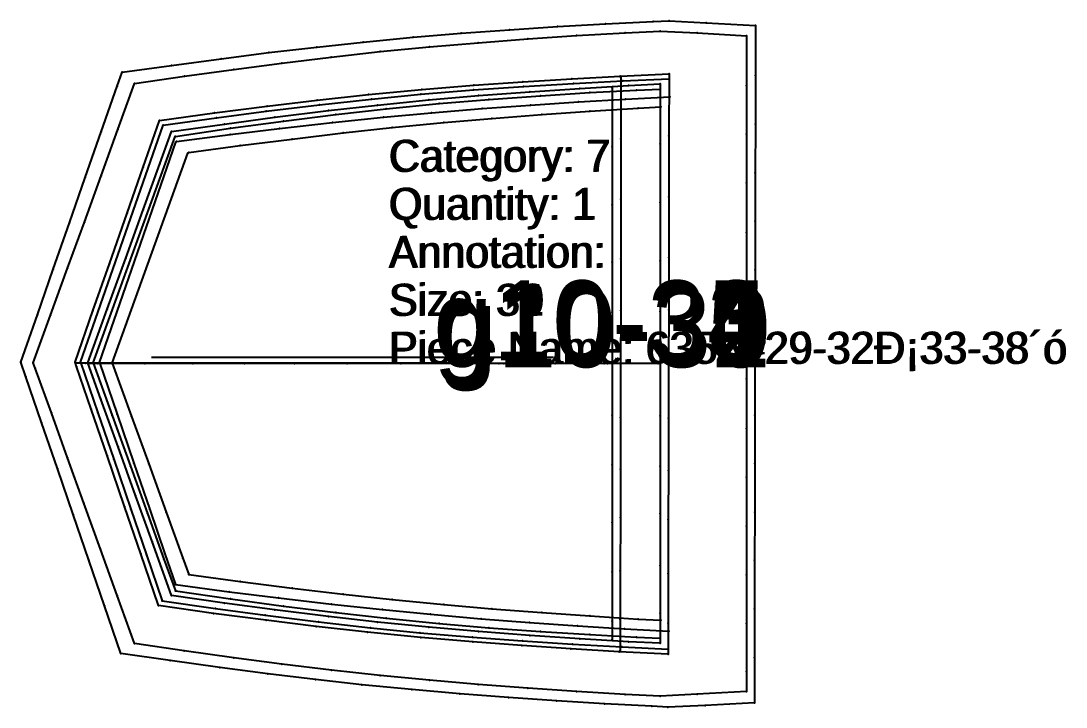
# Model space of a CAD drawing. Extents: x -2408 to 1029, y -526 to 2095.
# Drawn here: x 702.1 to 1028.7, y 286.2 to 500.7 of the extents above; entities that cross this region are included whole.
import ezdxf

# ---------------------------------------------------------------- set-up
doc = ezdxf.new("R2010")
doc.units = 0
doc.layers.add('TEXT', color=7, linetype='Continuous')

# ---------------------------------------------------------------- blocks, each defined once
blk = doc.blocks.new('6355#29-32Ð¡33-38´ó-30')
at = {"layer": '1'}
blk.add_lwpolyline([(335.088272, 109.222794), (329.675443, 124.256913), (324.452111, 138.76469), (319.284089, 153.118834), (314.19057, 167.26604), (309.123419, 181.340009), (304.078598, 195.351951), (303.476295, 197.024841), (308.876649, 211.907002), (314.21433, 226.616452), (319.42795, 240.984011), (324.677954, 255.451837), (329.927954, 269.91967), (335.133896, 284.266109), (350.682211, 286.536953), (366.184703, 288.704681), (381.152351, 290.686516), (396.606677, 292.576663), (411.823112, 294.251223), (427.319648, 295.753571), (442.475069, 297.053808), (457.999357, 298.238755), (473.183813, 299.250122), (488.435296, 300.125687), (499.359627, 300.68943), (510.96954, 300.088835), (526.359749, 299.195232), (526.358615, 283.665705), (526.357503, 268.447252), (526.356393, 253.228798), (526.355272, 237.752197), (526.354175, 222.533745), (526.353063, 207.15548), (526.351955, 191.93702), (526.350831, 176.509219), (526.349721, 161.290761), (526.348601, 145.948077), (526.347489, 130.729629), (526.346377, 115.51118), (526.345286, 100.531259), (526.345177, 94.293785), (510.9537, 93.400078), (499.344559, 92.796154), (488.433566, 93.362358), (473.179747, 94.241886), (458.001535, 95.255777), (442.4736, 96.443074), (427.324881, 97.743849), (411.82455, 99.246612), (396.616657, 100.919019), (381.158246, 102.80721), (366.130179, 104.793921), (350.629954, 106.957482)], close=True, dxfattribs=at)
at = {"layer": '14'}
blk.add_lwpolyline([(346.690102, 124.237165), (340.61378, 141.114105), (335.42752, 155.518906), (329.949836, 170.733132), (324.585084, 185.633692), (320.491562, 197.003574), (326.570865, 213.756774), (332.370201, 229.738445), (337.828974, 244.781605), (343.058375, 259.192662), (346.702957, 269.248066), (363.218338, 271.635146), (378.958569, 273.755662), (395.713117, 275.844176), (411.080735, 277.573815), (427.073098, 279.152991), (442.573928, 280.497253), (458.654994, 281.726685), (474.218909, 282.772606), (489.505123, 283.665529), (499.358444, 284.158573), (499.357085, 265.44868), (499.35575, 247.081587), (499.354425, 228.841203), (499.353277, 213.048434), (499.352093, 196.743477), (499.350908, 180.43851), (499.349761, 164.645741), (499.348688, 149.877376), (499.347508, 133.637766), (499.346424, 118.728007), (499.345741, 109.328375), (489.504585, 109.822486), (474.21848, 110.719175), (458.654749, 111.768072), (442.573853, 112.999648), (427.073114, 114.344984), (411.080742, 115.924068), (395.714959, 117.65206), (378.959971, 119.737768), (363.219144, 121.854676)], close=True, dxfattribs=at)
at = {"layer": '2'}
for p in [(499.359627, 300.68943), (526.359749, 299.195232), (335.133896, 284.266109), (499.358444, 284.158573), (484.32991, 282.980404), (499.391403, 282.562695), (499.551468, 276.97073), (346.702957, 269.248066), (347.84935, 267.745075), (347.885399, 267.761288), (351.796989, 262.504406), (352.04155, 262.69228), (303.476295, 197.024841), (320.491562, 197.003574), (320.585327, 196.742992), (322.181015, 197.003574), (322.181015, 197.003574), (328.136787, 196.885281), (328.136787, 196.885281), (499.352112, 196.742992), (352.04155, 130.792761), (352.04155, 130.792761), (346.690102, 124.237165), (347.885399, 125.723753), (347.885399, 125.723753), (499.551468, 116.514311), (335.088272, 109.222794), (484.387894, 110.5091), (499.345741, 109.328375), (499.391403, 110.922346), (499.344559, 92.796154), (526.345177, 94.293785)]:
    blk.add_point(p, dxfattribs=at)
at = {"layer": '3'}
for p in [(457.999357, 298.238755), (473.183813, 299.250122), (488.435296, 300.125687), (510.96954, 300.088835), (411.823112, 294.251223), (427.319648, 295.753571), (442.475069, 297.053808), (381.152351, 290.686516), (396.606677, 292.576663), (366.184703, 288.704681), (350.682211, 286.536953), (458.654994, 281.726685), (474.218909, 282.772606), (477.386975, 281.443402), (489.505123, 283.665529), (492.003111, 282.227142), (526.358615, 283.665705), (427.073098, 279.152991), (430.331611, 277.995174), (442.573928, 280.497253), (445.859996, 279.301345), (461.960287, 280.473678), (395.713117, 275.844176), (398.025112, 274.593611), (411.080735, 277.573815), (413.735768, 276.368875), (462.391961, 274.590936), (477.386796, 275.637717), (492.521919, 276.58033), (363.218338, 271.635146), (378.958569, 273.755662), (381.707029, 272.550539), (431.715063, 272.076698), (446.780316, 273.378974), (329.927954, 269.91967), (365.065513, 270.288272), (400.301319, 268.84191), (415.647682, 270.515742), (526.357503, 268.447252), (368.085783, 264.874005), (384.329435, 266.943297), (499.357085, 265.44868), (484.336116, 264.522953), (343.058375, 259.192662), (324.677954, 255.451837), (526.356393, 253.228798), (484.342207, 246.403676), (499.35575, 247.081587), (337.828974, 244.781605), (319.42795, 240.984011), (526.355272, 237.752197), (332.370201, 229.738445), (499.354425, 228.841203), (314.21433, 226.616452), (484.348257, 228.409405), (526.354175, 222.533745), (326.570865, 213.756774), (484.353494, 212.829722), (499.353277, 213.048434), (308.876649, 211.907002), (526.353063, 207.15548), (323.687961, 196.742992), (338.379348, 196.742992), (353.373462, 196.742992), (369.43366, 196.742992), (385.123742, 196.742992), (401.599446, 196.742992), (418.337742, 196.742992), (434.81343, 196.742992), (450.503488, 196.742992), (466.563669, 196.742992), (482.85467, 196.742992), (484.358902, 196.744752), (499.352093, 196.743477), (304.078598, 195.351951), (526.351955, 191.93702), (324.585084, 185.633692), (309.123419, 181.340009), (328.142725, 180.471389), (334.168968, 180.207348), (484.36431, 180.659782), (499.350908, 180.43851), (526.350831, 176.509219), (329.949836, 170.733132), (314.19057, 167.26604), (333.829883, 164.700554), (339.529083, 165.387561), (484.369547, 165.080099), (499.349761, 164.645741), (526.349721, 161.290761), (335.42752, 155.518906), (319.284089, 153.118834), (344.998625, 150.265225), (339.183067, 149.85585), (484.375597, 147.085824), (499.348688, 149.877376), (526.348601, 145.948077), (340.61378, 141.114105), (324.452111, 138.76469), (344.311314, 135.634908), (350.165783, 135.978932), (484.380784, 131.657461), (499.347508, 133.637766), (526.347489, 130.729629), (368.086512, 128.615706), (329.675443, 124.256913), (384.330736, 126.550109), (400.303016, 124.654123), (363.219144, 121.854676), (365.066261, 123.20158), (381.708337, 120.942925), (415.649578, 122.981702), (431.715045, 121.420975), (378.959971, 119.737768), (395.714959, 117.65206), (398.026806, 118.902407), (446.780199, 120.117519), (462.391671, 118.903303), (477.38632, 117.853476), (499.346424, 118.728007), (411.080742, 115.924068), (413.737661, 117.128519), (427.073114, 114.344984), (430.331598, 115.502435), (484.385964, 116.247527), (492.521395, 116.906924), (526.346377, 115.51118), (442.573853, 112.999648), (445.859867, 114.195045), (458.654749, 111.768072), (461.959978, 113.020405), (477.386478, 112.047591), (492.002572, 111.260143), (474.21848, 110.719175), (489.504585, 109.822486), (350.629954, 106.957482), (366.130179, 104.793921), (381.158246, 102.80721), (396.616657, 100.919019), (411.82455, 99.246612), (526.345286, 100.531259), (427.324881, 97.743849), (442.4736, 96.443074), (458.001535, 95.255777), (473.179747, 94.241886), (488.433566, 93.362358), (510.9537, 93.400078)]:
    blk.add_point(p, dxfattribs=at)
at = {"layer": '7'}
blk.add_line((466.075363, 198.661671), (341.07357, 198.661671), dxfattribs=at)
at = {"layer": '8'}
for points in [[(347.885399, 267.761288), (365.065513, 270.288272), (381.707029, 272.550539), (398.025112, 274.593611), (413.735768, 276.368875), (430.331611, 277.995174), (445.859996, 279.301345), (461.960287, 280.473678), (477.386975, 281.443402), (492.003111, 282.227142), (499.391403, 282.562695)], [(484.32991, 282.980404), (484.336116, 264.522953), (484.342207, 246.403676), (484.348257, 228.409405), (484.353494, 212.829722), (484.358902, 196.744752), (484.36431, 180.659782), (484.369547, 165.080099), (484.375597, 147.085824), (484.380784, 131.657461), (484.385964, 116.247527), (484.387894, 110.5091)], [(352.04155, 262.69228), (368.085783, 264.874005), (384.329435, 266.943297), (400.301319, 268.84191), (415.647682, 270.515742), (431.715063, 272.076698), (446.780316, 273.378974), (462.391961, 274.590936), (477.386796, 275.637717), (492.521919, 276.58033), (499.551468, 276.97073)], [(322.181015, 197.003574), (347.84935, 267.745075)], [(328.136787, 196.885281), (351.796989, 262.504406)], [(499.352112, 196.742992), (482.85467, 196.742992), (466.563669, 196.742992), (450.503488, 196.742992), (434.81343, 196.742992), (418.337742, 196.742992), (401.599446, 196.742992), (385.123742, 196.742992), (369.43366, 196.742992), (353.373462, 196.742992), (338.379348, 196.742992), (323.687961, 196.742992), (320.585327, 196.742992)], [(322.181015, 197.003574), (328.142725, 180.471389), (333.829883, 164.700554), (339.183067, 149.85585), (344.311314, 135.634908), (347.885399, 125.723753)], [(328.136787, 196.885281), (334.168968, 180.207348), (339.529083, 165.387561), (344.998625, 150.265225), (350.165783, 135.978932), (352.04155, 130.792761)], [(352.04155, 130.792761), (368.086512, 128.615706), (384.330736, 126.550109), (400.303016, 124.654123), (415.649578, 122.981702), (431.715045, 121.420975), (446.780199, 120.117519), (462.391671, 118.903303), (477.38632, 117.853476), (492.521395, 116.906924), (499.551468, 116.514311)], [(347.885399, 125.723753), (365.066261, 123.20158), (381.708337, 120.942925), (398.026806, 118.902407), (413.737661, 117.128519), (430.331598, 115.502435), (445.859867, 114.195045), (461.959978, 113.020405), (477.386478, 112.047591), (492.002572, 111.260143), (499.391403, 110.922346)]]:
    blk.add_lwpolyline(points, dxfattribs=at)
at = {"layer": '1'}
for s, p in [('Category: 7', (414.918194, 256.742792)), ('Quantity: 1', (414.918194, 241.742792)), ('Annotation: ', (414.918194, 226.742792)), ('Size: 30', (414.918194, 211.742792)), ('Piece Name: 6355#29-32Ð¡33-38´ó', (414.918194, 196.742792))]:
    blk.add_text(s, height=10, dxfattribs=at).set_placement(p)
at = {"layer": 'TEXT', "color": 7}
blk.add_text('g10-30', height=25, dxfattribs=at).set_placement((429.8, 195.59))
blk = doc.blocks.new('6355#29-32Ð¡33-38´ó-31')
at = {"layer": '1'}
blk.add_lwpolyline([(335.088272, 109.222794), (329.675443, 124.256913), (324.452111, 138.76469), (319.284089, 153.118834), (314.19057, 167.26604), (309.123419, 181.340009), (304.078598, 195.351951), (303.476295, 197.024841), (308.876649, 211.907002), (314.21433, 226.616452), (319.42795, 240.984011), (324.677954, 255.451837), (329.927954, 269.91967), (335.133896, 284.266109), (350.682211, 286.536953), (366.184703, 288.704681), (381.152351, 290.686516), (396.606677, 292.576663), (411.823112, 294.251223), (427.319648, 295.753571), (442.475069, 297.053808), (457.999357, 298.238755), (473.183813, 299.250122), (488.435296, 300.125687), (499.359627, 300.68943), (510.96954, 300.088835), (526.359749, 299.195232), (526.358615, 283.665705), (526.357503, 268.447252), (526.356393, 253.228798), (526.355272, 237.752197), (526.354175, 222.533745), (526.353063, 207.15548), (526.351955, 191.93702), (526.350831, 176.509219), (526.349721, 161.290761), (526.348601, 145.948077), (526.347489, 130.729629), (526.346377, 115.51118), (526.345286, 100.531259), (526.345177, 94.293785), (510.9537, 93.400078), (499.344559, 92.796154), (488.433566, 93.362358), (473.179747, 94.241886), (458.001535, 95.255777), (442.4736, 96.443074), (427.324881, 97.743849), (411.82455, 99.246612), (396.616657, 100.919019), (381.158246, 102.80721), (366.130179, 104.793921), (350.629954, 106.957482)], close=True, dxfattribs=at)
at = {"layer": '14'}
blk.add_lwpolyline([(346.690102, 124.237165), (340.61378, 141.114105), (335.42752, 155.518906), (329.949836, 170.733132), (324.585084, 185.633692), (320.491562, 197.003574), (326.570865, 213.756774), (332.370201, 229.738445), (337.828974, 244.781605), (343.058375, 259.192662), (346.702957, 269.248066), (363.218338, 271.635146), (378.958569, 273.755662), (395.713117, 275.844176), (411.080735, 277.573815), (427.073098, 279.152991), (442.573928, 280.497253), (458.654994, 281.726685), (474.218909, 282.772606), (489.505123, 283.665529), (499.358444, 284.158573), (499.357085, 265.44868), (499.35575, 247.081587), (499.354425, 228.841203), (499.353277, 213.048434), (499.352093, 196.743477), (499.350908, 180.43851), (499.349761, 164.645741), (499.348688, 149.877376), (499.347508, 133.637766), (499.346424, 118.728007), (499.345741, 109.328375), (489.504585, 109.822486), (474.21848, 110.719175), (458.654749, 111.768072), (442.573853, 112.999648), (427.073114, 114.344984), (411.080742, 115.924068), (395.714959, 117.65206), (378.959971, 119.737768), (363.219144, 121.854676)], close=True, dxfattribs=at)
at = {"layer": '2'}
for p in [(499.359627, 300.68943), (526.359749, 299.195232), (335.133896, 284.266109), (499.358444, 284.158573), (484.32991, 282.980404), (499.391403, 282.562695), (499.551468, 276.97073), (346.702957, 269.248066), (347.84935, 267.745075), (347.885399, 267.761288), (351.796989, 262.504406), (352.04155, 262.69228), (303.476295, 197.024841), (320.491562, 197.003574), (320.585327, 196.742992), (322.181015, 197.003574), (322.181015, 197.003574), (328.136787, 196.885281), (328.136787, 196.885281), (499.352112, 196.742992), (352.04155, 130.792761), (352.04155, 130.792761), (346.690102, 124.237165), (347.885399, 125.723753), (347.885399, 125.723753), (499.551468, 116.514311), (335.088272, 109.222794), (484.387894, 110.5091), (499.345741, 109.328375), (499.391403, 110.922346), (499.344559, 92.796154), (526.345177, 94.293785)]:
    blk.add_point(p, dxfattribs=at)
at = {"layer": '3'}
for p in [(457.999357, 298.238755), (473.183813, 299.250122), (488.435296, 300.125687), (510.96954, 300.088835), (411.823112, 294.251223), (427.319648, 295.753571), (442.475069, 297.053808), (381.152351, 290.686516), (396.606677, 292.576663), (366.184703, 288.704681), (350.682211, 286.536953), (458.654994, 281.726685), (474.218909, 282.772606), (477.386975, 281.443402), (489.505123, 283.665529), (492.003111, 282.227142), (526.358615, 283.665705), (427.073098, 279.152991), (430.331611, 277.995174), (442.573928, 280.497253), (445.859996, 279.301345), (461.960287, 280.473678), (395.713117, 275.844176), (398.025112, 274.593611), (411.080735, 277.573815), (413.735768, 276.368875), (462.391961, 274.590936), (477.386796, 275.637717), (492.521919, 276.58033), (363.218338, 271.635146), (378.958569, 273.755662), (381.707029, 272.550539), (431.715063, 272.076698), (446.780316, 273.378974), (329.927954, 269.91967), (365.065513, 270.288272), (400.301319, 268.84191), (415.647682, 270.515742), (526.357503, 268.447252), (368.085783, 264.874005), (384.329435, 266.943297), (499.357085, 265.44868), (484.336116, 264.522953), (343.058375, 259.192662), (324.677954, 255.451837), (526.356393, 253.228798), (484.342207, 246.403676), (499.35575, 247.081587), (337.828974, 244.781605), (319.42795, 240.984011), (526.355272, 237.752197), (332.370201, 229.738445), (499.354425, 228.841203), (314.21433, 226.616452), (484.348257, 228.409405), (526.354175, 222.533745), (326.570865, 213.756774), (484.353494, 212.829722), (499.353277, 213.048434), (308.876649, 211.907002), (526.353063, 207.15548), (323.687961, 196.742992), (338.379348, 196.742992), (353.373462, 196.742992), (369.43366, 196.742992), (385.123742, 196.742992), (401.599446, 196.742992), (418.337742, 196.742992), (434.81343, 196.742992), (450.503488, 196.742992), (466.563669, 196.742992), (482.85467, 196.742992), (484.358902, 196.744752), (499.352093, 196.743477), (304.078598, 195.351951), (526.351955, 191.93702), (324.585084, 185.633692), (309.123419, 181.340009), (328.142725, 180.471389), (334.168968, 180.207348), (484.36431, 180.659782), (499.350908, 180.43851), (526.350831, 176.509219), (329.949836, 170.733132), (314.19057, 167.26604), (333.829883, 164.700554), (339.529083, 165.387561), (484.369547, 165.080099), (499.349761, 164.645741), (526.349721, 161.290761), (335.42752, 155.518906), (319.284089, 153.118834), (344.998625, 150.265225), (339.183067, 149.85585), (484.375597, 147.085824), (499.348688, 149.877376), (526.348601, 145.948077), (340.61378, 141.114105), (324.452111, 138.76469), (344.311314, 135.634908), (350.165783, 135.978932), (484.380784, 131.657461), (499.347508, 133.637766), (526.347489, 130.729629), (368.086512, 128.615706), (329.675443, 124.256913), (384.330736, 126.550109), (400.303016, 124.654123), (363.219144, 121.854676), (365.066261, 123.20158), (381.708337, 120.942925), (415.649578, 122.981702), (431.715045, 121.420975), (378.959971, 119.737768), (395.714959, 117.65206), (398.026806, 118.902407), (446.780199, 120.117519), (462.391671, 118.903303), (477.38632, 117.853476), (499.346424, 118.728007), (411.080742, 115.924068), (413.737661, 117.128519), (427.073114, 114.344984), (430.331598, 115.502435), (484.385964, 116.247527), (492.521395, 116.906924), (526.346377, 115.51118), (442.573853, 112.999648), (445.859867, 114.195045), (458.654749, 111.768072), (461.959978, 113.020405), (477.386478, 112.047591), (492.002572, 111.260143), (474.21848, 110.719175), (489.504585, 109.822486), (350.629954, 106.957482), (366.130179, 104.793921), (381.158246, 102.80721), (396.616657, 100.919019), (411.82455, 99.246612), (526.345286, 100.531259), (427.324881, 97.743849), (442.4736, 96.443074), (458.001535, 95.255777), (473.179747, 94.241886), (488.433566, 93.362358), (510.9537, 93.400078)]:
    blk.add_point(p, dxfattribs=at)
at = {"layer": '7'}
blk.add_line((466.075363, 198.661671), (341.07357, 198.661671), dxfattribs=at)
at = {"layer": '8'}
for points in [[(347.885399, 267.761288), (365.065513, 270.288272), (381.707029, 272.550539), (398.025112, 274.593611), (413.735768, 276.368875), (430.331611, 277.995174), (445.859996, 279.301345), (461.960287, 280.473678), (477.386975, 281.443402), (492.003111, 282.227142), (499.391403, 282.562695)], [(484.32991, 282.980404), (484.336116, 264.522953), (484.342207, 246.403676), (484.348257, 228.409405), (484.353494, 212.829722), (484.358902, 196.744752), (484.36431, 180.659782), (484.369547, 165.080099), (484.375597, 147.085824), (484.380784, 131.657461), (484.385964, 116.247527), (484.387894, 110.5091)], [(352.04155, 262.69228), (368.085783, 264.874005), (384.329435, 266.943297), (400.301319, 268.84191), (415.647682, 270.515742), (431.715063, 272.076698), (446.780316, 273.378974), (462.391961, 274.590936), (477.386796, 275.637717), (492.521919, 276.58033), (499.551468, 276.97073)], [(322.181015, 197.003574), (347.84935, 267.745075)], [(328.136787, 196.885281), (351.796989, 262.504406)], [(499.352112, 196.742992), (482.85467, 196.742992), (466.563669, 196.742992), (450.503488, 196.742992), (434.81343, 196.742992), (418.337742, 196.742992), (401.599446, 196.742992), (385.123742, 196.742992), (369.43366, 196.742992), (353.373462, 196.742992), (338.379348, 196.742992), (323.687961, 196.742992), (320.585327, 196.742992)], [(322.181015, 197.003574), (328.142725, 180.471389), (333.829883, 164.700554), (339.183067, 149.85585), (344.311314, 135.634908), (347.885399, 125.723753)], [(328.136787, 196.885281), (334.168968, 180.207348), (339.529083, 165.387561), (344.998625, 150.265225), (350.165783, 135.978932), (352.04155, 130.792761)], [(352.04155, 130.792761), (368.086512, 128.615706), (384.330736, 126.550109), (400.303016, 124.654123), (415.649578, 122.981702), (431.715045, 121.420975), (446.780199, 120.117519), (462.391671, 118.903303), (477.38632, 117.853476), (492.521395, 116.906924), (499.551468, 116.514311)], [(347.885399, 125.723753), (365.066261, 123.20158), (381.708337, 120.942925), (398.026806, 118.902407), (413.737661, 117.128519), (430.331598, 115.502435), (445.859867, 114.195045), (461.959978, 113.020405), (477.386478, 112.047591), (492.002572, 111.260143), (499.391403, 110.922346)]]:
    blk.add_lwpolyline(points, dxfattribs=at)
at = {"layer": '1'}
for s, p in [('Category: 7', (414.918194, 256.742792)), ('Quantity: 1', (414.918194, 241.742792)), ('Annotation: ', (414.918194, 226.742792)), ('Size: 31', (414.918194, 211.742792)), ('Piece Name: 6355#29-32Ð¡33-38´ó', (414.918194, 196.742792))]:
    blk.add_text(s, height=10, dxfattribs=at).set_placement(p)
at = {"layer": 'TEXT', "color": 7}
blk.add_text('g10-31', height=25, dxfattribs=at).set_placement((429.8, 195.59))
blk = doc.blocks.new('6355#29-32Ð¡33-38´ó-32')
at = {"layer": '1'}
blk.add_lwpolyline([(335.088272, 109.222803), (329.675444, 124.256912), (324.452111, 138.764689), (319.284088, 153.118836), (314.190569, 167.266043), (309.123418, 181.340011), (304.078598, 195.351952), (303.476295, 197.024841), (308.876651, 211.907008), (314.214334, 226.616462), (319.427953, 240.984019), (324.677958, 255.451849), (329.927959, 269.919682), (335.133896, 284.266109), (350.682213, 286.536952), (366.184707, 288.704678), (381.152358, 290.686509), (396.606689, 292.576652), (411.823116, 294.251211), (427.319653, 295.753563), (442.475075, 297.053806), (457.999372, 298.238756), (473.183826, 299.250123), (488.435303, 300.125687), (499.359627, 300.68943), (510.969542, 300.088835), (526.359749, 299.195213), (526.358615, 283.665684), (526.357503, 268.447231), (526.356393, 253.228775), (526.355272, 237.752169), (526.354175, 222.533708), (526.353063, 207.155441), (526.351955, 191.936981), (526.350831, 176.509173), (526.349721, 161.290728), (526.348601, 145.948047), (526.347489, 130.729582), (526.346377, 115.511135), (526.345286, 100.53125), (526.345139, 94.293776), (510.953659, 93.400069), (499.344559, 92.796154), (488.433578, 93.362349), (473.179761, 94.241868), (458.00153, 95.255754), (442.473603, 96.443047), (427.324875, 97.743821), (411.824535, 99.246586), (396.616652, 100.918994), (381.158241, 102.80719), (366.130175, 104.793908), (350.629954, 106.957479)], close=True, dxfattribs=at)
at = {"layer": '14'}
blk.add_lwpolyline([(346.690102, 124.237165), (340.61378, 141.114105), (335.42752, 155.518906), (329.949835, 170.733136), (324.585082, 185.633699), (320.491562, 197.003574), (326.570864, 213.756772), (332.370199, 229.738441), (337.828973, 244.781601), (343.058372, 259.192656), (346.702957, 269.248066), (363.218341, 271.635143), (378.958574, 273.755657), (395.713127, 275.844169), (411.080735, 277.573805), (427.073098, 279.152981), (442.573928, 280.497244), (458.655002, 281.726678), (474.218922, 282.772602), (489.505132, 283.665527), (499.358444, 284.158573), (499.357085, 265.448677), (499.35575, 247.081583), (499.354425, 228.841203), (499.353277, 213.048434), (499.352093, 196.743467), (499.350908, 180.438501), (499.349761, 164.645741), (499.348688, 149.87736), (499.347508, 133.637752), (499.346424, 118.727998), (499.345741, 109.328375), (489.504585, 109.82248), (474.21848, 110.71916), (458.654749, 111.768051), (442.573853, 112.999622), (427.073124, 114.344955), (411.080742, 115.92404), (395.714968, 117.652034), (378.95998, 119.737748), (363.219147, 121.854665)], close=True, dxfattribs=at)
at = {"layer": '2'}
for p in [(499.359627, 300.68943), (526.359749, 299.195213), (335.133896, 284.266109), (499.358444, 284.158573), (484.32991, 282.980404), (499.391403, 282.562695), (499.551468, 276.97073), (346.702957, 269.248066), (347.84935, 267.745075), (347.885399, 267.761288), (351.796989, 262.504406), (352.04155, 262.69228), (303.476295, 197.024841), (320.491562, 197.003574), (320.585327, 196.742992), (322.181015, 197.003574), (322.181015, 197.003574), (328.136787, 196.885281), (328.136787, 196.885281), (499.352112, 196.742992), (352.04155, 130.792761), (352.04155, 130.792761), (346.690102, 124.237165), (347.885399, 125.723753), (347.885399, 125.723753), (499.551468, 116.514311), (335.088272, 109.222803), (484.387894, 110.5091), (499.345741, 109.328375), (499.391403, 110.922346), (499.344559, 92.796154), (526.345139, 94.293776)]:
    blk.add_point(p, dxfattribs=at)
at = {"layer": '3'}
for p in [(457.999372, 298.238756), (473.183826, 299.250123), (488.435303, 300.125687), (510.969542, 300.088835), (411.823116, 294.251211), (427.319653, 295.753563), (442.475075, 297.053806), (381.152358, 290.686509), (396.606689, 292.576652), (366.184707, 288.704678), (350.682213, 286.536952), (458.655002, 281.726678), (474.218922, 282.772602), (477.386979, 281.443408), (489.505132, 283.665527), (492.003124, 282.227145), (526.358615, 283.665684), (427.073098, 279.152981), (430.33162, 277.995186), (442.573928, 280.497244), (445.860006, 279.301356), (461.960298, 280.473687), (395.713127, 275.844169), (398.025095, 274.593619), (411.080735, 277.573805), (413.735749, 276.368885), (462.391961, 274.590936), (477.386796, 275.637717), (492.521919, 276.58033), (363.218341, 271.635143), (378.958574, 273.755657), (381.707017, 272.550546), (431.715063, 272.076698), (446.780316, 273.378974), (329.927959, 269.919682), (365.065505, 270.288276), (400.301319, 268.84191), (415.647682, 270.515742), (526.357503, 268.447231), (368.085783, 264.874005), (384.329435, 266.943297), (499.357085, 265.448677), (484.336116, 264.52295), (343.058372, 259.192656), (324.677958, 255.451849), (526.356393, 253.228775), (484.342207, 246.403672), (499.35575, 247.081583), (337.828973, 244.781601), (319.427953, 240.984019), (526.355272, 237.752169), (332.370199, 229.738441), (499.354425, 228.841203), (314.214334, 226.616462), (484.348257, 228.409397), (526.354175, 222.533708), (326.570864, 213.756772), (484.353494, 212.829713), (499.353277, 213.048434), (308.876651, 211.907008), (526.353063, 207.155441), (323.687966, 196.742992), (338.379348, 196.742992), (353.373462, 196.742992), (369.43366, 196.742992), (385.123751, 196.742992), (401.599446, 196.742992), (418.337761, 196.742992), (434.813439, 196.742992), (450.503506, 196.742992), (466.563676, 196.742992), (482.854673, 196.742992), (484.358902, 196.744743), (499.352093, 196.743467), (304.078598, 195.351952), (526.351955, 191.936981), (324.585082, 185.633699), (309.123418, 181.340011), (328.142726, 180.471387), (334.168971, 180.20734), (484.36431, 180.659772), (499.350908, 180.438501), (526.350831, 176.509173), (329.949835, 170.733136), (314.190569, 167.266043), (333.829883, 164.700554), (339.529087, 165.387548), (484.369547, 165.080099), (499.349761, 164.645741), (526.349721, 161.290728), (335.42752, 155.518906), (319.284088, 153.118836), (344.99863, 150.265212), (339.183068, 149.855845), (484.375597, 147.085824), (499.348688, 149.87736), (526.348601, 145.948047), (340.61378, 141.114105), (324.452111, 138.764689), (344.311316, 135.634902), (350.165786, 135.978921), (484.380784, 131.657461), (499.347508, 133.637752), (526.347489, 130.729582), (368.086519, 128.615711), (329.675444, 124.256912), (384.330749, 126.550118), (400.303033, 124.654136), (363.219147, 121.854665), (365.066261, 123.201578), (381.708337, 120.942922), (415.649596, 122.981716), (431.715064, 121.420989), (378.95998, 119.737748), (395.714968, 117.652034), (398.026806, 118.902403), (446.780216, 120.117532), (462.391685, 118.903314), (477.386329, 117.853483), (499.346424, 118.727998), (411.080742, 115.92404), (413.737661, 117.128514), (427.073124, 114.344955), (430.331626, 115.502428), (484.385964, 116.247527), (492.521399, 116.906927), (526.346377, 115.511135), (442.573853, 112.999622), (445.859894, 114.195038), (458.654749, 111.768051), (461.960002, 113.0204), (477.386505, 112.047587), (492.002589, 111.260141), (474.21848, 110.71916), (489.504585, 109.82248), (350.629954, 106.957479), (366.130175, 104.793908), (381.158241, 102.80719), (396.616652, 100.918994), (411.824535, 99.246586), (526.345286, 100.53125), (427.324875, 97.743821), (442.473603, 96.443047), (458.00153, 95.255754), (473.179761, 94.241868), (488.433578, 93.362349), (510.953659, 93.400069)]:
    blk.add_point(p, dxfattribs=at)
at = {"layer": '7'}
blk.add_line((466.075363, 198.661671), (341.07357, 198.661671), dxfattribs=at)
at = {"layer": '8'}
for points in [[(347.885399, 267.761288), (365.065505, 270.288276), (381.707017, 272.550546), (398.025095, 274.593619), (413.735749, 276.368885), (430.33162, 277.995186), (445.860006, 279.301356), (461.960298, 280.473687), (477.386979, 281.443408), (492.003124, 282.227145), (499.391403, 282.562695)], [(484.32991, 282.980404), (484.336116, 264.52295), (484.342207, 246.403672), (484.348257, 228.409397), (484.353494, 212.829713), (484.358902, 196.744743), (484.36431, 180.659772), (484.369547, 165.080099), (484.375597, 147.085824), (484.380784, 131.657461), (484.385964, 116.247527), (484.387894, 110.5091)], [(352.04155, 262.69228), (368.085783, 264.874005), (384.329435, 266.943297), (400.301319, 268.84191), (415.647682, 270.515742), (431.715063, 272.076698), (446.780316, 273.378974), (462.391961, 274.590936), (477.386796, 275.637717), (492.521919, 276.58033), (499.551468, 276.97073)], [(322.181015, 197.003574), (347.84935, 267.745075)], [(328.136787, 196.885281), (351.796989, 262.504406)], [(499.352112, 196.742992), (482.854673, 196.742992), (466.563676, 196.742992), (450.503506, 196.742992), (434.813439, 196.742992), (418.337761, 196.742992), (401.599446, 196.742992), (385.123751, 196.742992), (369.43366, 196.742992), (353.373462, 196.742992), (338.379348, 196.742992), (323.687966, 196.742992), (320.585327, 196.742992)], [(322.181015, 197.003574), (328.142726, 180.471387), (333.829883, 164.700554), (339.183068, 149.855845), (344.311316, 135.634902), (347.885399, 125.723753)], [(328.136787, 196.885281), (334.168971, 180.20734), (339.529087, 165.387548), (344.99863, 150.265212), (350.165786, 135.978921), (352.04155, 130.792761)], [(352.04155, 130.792761), (368.086519, 128.615711), (384.330749, 126.550118), (400.303033, 124.654136), (415.649596, 122.981716), (431.715064, 121.420989), (446.780216, 120.117532), (462.391685, 118.903314), (477.386329, 117.853483), (492.521399, 116.906927), (499.551468, 116.514311)], [(347.885399, 125.723753), (365.066261, 123.201578), (381.708337, 120.942922), (398.026806, 118.902403), (413.737661, 117.128514), (430.331626, 115.502428), (445.859894, 114.195038), (461.960002, 113.0204), (477.386505, 112.047587), (492.002589, 111.260141), (499.391403, 110.922346)]]:
    blk.add_lwpolyline(points, dxfattribs=at)
at = {"layer": '1'}
for s, p in [('Category: 7', (414.918194, 256.742792)), ('Quantity: 1', (414.918194, 241.742792)), ('Annotation: ', (414.918194, 226.742792)), ('Size: 32', (414.918194, 211.742792)), ('Piece Name: 6355#29-32Ð¡33-38´ó', (414.918194, 196.742792))]:
    blk.add_text(s, height=10, dxfattribs=at).set_placement(p)
at = {"layer": 'TEXT', "color": 7}
blk.add_text('g10-32', height=25, dxfattribs=at).set_placement((429.8, 195.59))
blk = doc.blocks.new('6355#29-32Ð¡33-38´ó-33')
at = {"layer": '1'}
blk.add_lwpolyline([(331.461678, 106.085281), (326.371029, 120.953281), (321.456413, 135.307129), (316.574987, 149.564027), (311.660368, 163.917868), (306.745748, 178.271719), (301.850514, 192.568962), (300.261879, 197.208805), (305.42221, 211.991614), (310.395017, 226.237221), (315.438483, 240.685239), (320.387434, 254.86251), (325.378218, 269.159642), (330.358878, 283.427726), (331.870308, 287.757492), (347.339531, 289.92502), (362.877057, 292.010063), (377.78217, 293.907371), (392.726785, 295.671896), (407.202428, 297.221642), (422.834993, 298.701136), (437.831414, 299.951854), (452.966618, 301.073044), (467.983147, 302.047631), (482.983986, 302.882842), (497.81928, 303.606398), (502.840919, 303.830547), (514.44871, 303.254495), (529.8386, 302.389088), (529.81083, 286.747975), (529.783855, 271.55972), (529.756877, 256.371464), (529.729903, 241.184132), (529.702933, 225.995879), (529.676181, 210.929583), (529.649213, 195.741333), (529.62224, 180.553074), (529.595404, 165.444885), (529.568423, 150.256626), (529.541767, 135.249423), (529.514794, 120.061174), (529.487719, 104.815423), (529.463654, 90.690451), (514.071402, 89.88686), (502.460022, 89.345131), (497.444246, 89.589863), (482.606196, 90.374848), (467.609131, 91.271176), (452.587849, 92.306696), (437.458542, 93.487714), (422.458341, 94.797693), (406.822426, 96.338017), (392.355881, 97.941779), (377.409136, 99.762447), (362.457049, 101.721074), (346.923436, 103.8626)], close=True, dxfattribs=at)
at = {"layer": '14'}
blk.add_lwpolyline([(343.237, 121.09354), (337.713777, 137.224889), (332.643983, 152.031934), (327.18792, 167.967132), (322.214696, 182.492134), (317.645224, 195.837918), (317.193184, 197.158318), (322.784766, 213.176521), (327.917306, 227.879707), (333.440898, 243.703138), (338.475679, 258.126272), (343.559341, 272.701187), (360.793257, 275.087763), (377.21735, 277.201215), (392.881316, 279.068795), (408.867555, 280.795826), (425.57834, 282.37096), (441.829055, 283.702815), (457.134932, 284.803975), (472.44371, 285.772224), (487.548232, 286.602987), (502.811546, 287.302189), (502.777066, 267.886329), (502.743218, 248.826196), (502.709604, 229.897572), (502.6805, 213.508901), (502.650452, 196.588714), (502.620404, 179.668528), (502.5913, 163.279866), (502.564084, 147.954252), (502.534156, 131.101888), (502.506679, 115.629547), (502.489357, 105.875254), (487.235477, 106.636012), (472.128966, 107.528774), (456.818693, 108.559112), (441.5118, 109.721564), (425.260568, 111.117535), (408.549915, 112.75739), (392.56659, 114.544796), (376.903859, 116.470738), (360.4815, 118.644484)], close=True, dxfattribs=at)
at = {"layer": '2'}
for p in [(502.840919, 303.830547), (529.8386, 302.389088), (331.870308, 287.757492), (487.783012, 286.12402), (502.811546, 287.302189), (502.844505, 285.70631), (503.00457, 280.114346), (343.559341, 272.701187), (344.705734, 271.198196), (344.741783, 271.214409), (348.653374, 265.957527), (348.897934, 266.145401), (300.261879, 197.208805), (317.193184, 197.158318), (317.286949, 196.897736), (318.882637, 197.158318), (318.882637, 197.158318), (324.838409, 197.040024), (324.838409, 197.040024), (499.352112, 196.742992), (348.588448, 127.649136), (348.588448, 127.649136), (343.237, 121.09354), (344.432297, 122.580128), (344.432297, 122.580128), (502.695084, 113.06119), (331.461678, 106.085281), (487.531509, 107.055979), (502.489357, 105.875254), (502.535019, 107.469225), (502.460022, 89.345131), (529.463654, 90.690451)]:
    blk.add_point(p, dxfattribs=at)
at = {"layer": '3'}
for p in [(452.966618, 301.073044), (467.983147, 302.047631), (482.983986, 302.882842), (497.81928, 303.606398), (514.44871, 303.254495), (407.202428, 297.221642), (422.834993, 298.701136), (437.831414, 299.951854), (392.726785, 295.671896), (362.877057, 292.010063), (377.78217, 293.907371), (347.339531, 289.92502), (457.134932, 284.803975), (472.44371, 285.772224), (472.945721, 284.299935), (487.548232, 286.602987), (488.362694, 285.097448), (529.81083, 286.747975), (330.358878, 283.427726), (425.267087, 280.894943), (425.57834, 282.37096), (441.676617, 282.244779), (441.829055, 283.702815), (457.273786, 283.346686), (392.881316, 279.068795), (393.539972, 277.622062), (408.867555, 280.795826), (409.783126, 279.405578), (474.492051, 278.535212), (489.21143, 279.404317), (360.793257, 275.087763), (376.876293, 275.600274), (377.21735, 277.201215), (428.567506, 275.127684), (444.452222, 276.437008), (459.469806, 277.542508), (361.430614, 273.574231), (397.586745, 272.07023), (413.556352, 273.73225), (529.783855, 271.55972), (325.378218, 269.159642), (365.663676, 268.321191), (381.0733, 270.194647), (502.777066, 267.886329), (487.756097, 266.9606), (338.475679, 258.126272), (320.387434, 254.86251), (529.756877, 256.371464), (502.743218, 248.826196), (487.729675, 248.14829), (333.440898, 243.703138), (315.438483, 240.685239), (529.729903, 241.184132), (487.703435, 229.465765), (502.709604, 229.897572), (310.395017, 226.237221), (327.917306, 227.879707), (529.702933, 225.995879), (322.784766, 213.176521), (487.680716, 213.290187), (502.6805, 213.508901), (305.42221, 211.991614), (529.676181, 210.929583), (320.446831, 196.89505), (335.409285, 196.882334), (350.68006, 196.869356), (367.036582, 196.855455), (383.016168, 196.841874), (399.795854, 196.827613), (416.842988, 196.813124), (433.622654, 196.798862), (449.602212, 196.78528), (465.95871, 196.771377), (482.550285, 196.757274), (487.657261, 196.589996), (502.650452, 196.588714), (317.645224, 195.837918), (529.649213, 195.741333), (301.850514, 192.568962), (322.214696, 182.492134), (324.301062, 181.342202), (330.346841, 180.945946), (487.633805, 179.889804), (502.620404, 179.668528), (529.62224, 180.553074), (306.745748, 178.271719), (327.18792, 167.967132), (329.274661, 166.824514), (311.660368, 163.917868), (335.601595, 165.593043), (487.611087, 163.714227), (529.595404, 165.444885), (502.5913, 163.279866), (332.643983, 152.031934), (334.6272, 151.200718), (340.547767, 151.141729), (529.568423, 150.256626), (316.574987, 149.564027), (487.589841, 148.587875), (502.564084, 147.954252), (337.713777, 137.224889), (345.286105, 137.297645), (321.456413, 135.307129), (339.506064, 136.959558), (529.541767, 135.249423), (487.56648, 131.954612), (502.534156, 131.101888), (365.352336, 125.410646), (326.371029, 120.953281), (380.760601, 123.478672), (397.272965, 121.539448), (360.4815, 118.644484), (361.118633, 120.159384), (376.562475, 118.076121), (413.241942, 119.814813), (428.250989, 118.359524), (529.514794, 120.061174), (376.903859, 116.470738), (392.56659, 114.544796), (393.224665, 115.99173), (444.136138, 116.985452), (459.154588, 115.817793), (474.178118, 114.762102), (487.545031, 116.683449), (502.506679, 115.629547), (408.549915, 112.75739), (409.466921, 114.1462), (424.94865, 112.596788), (425.260568, 111.117535), (441.358699, 111.181861), (488.899226, 113.830533), (441.5118, 109.721564), (456.818693, 108.559112), (456.956987, 110.017113), (472.630613, 108.999894), (488.04984, 108.138694), (472.128966, 107.528774), (487.235477, 106.636012), (529.487719, 104.815423), (346.923436, 103.8626), (362.457049, 101.721074), (377.409136, 99.762447), (392.355881, 97.941779), (406.822426, 96.338017), (422.458341, 94.797693), (437.458542, 93.487714), (452.587849, 92.306696), (467.609131, 91.271176), (482.606196, 90.374848), (497.444246, 89.589863), (514.071402, 89.88686)]:
    blk.add_point(p, dxfattribs=at)
at = {"layer": '7'}
blk.add_line((466.075363, 198.661671), (341.07357, 198.661671), dxfattribs=at)
at = {"layer": '8'}
for points in [[(344.741783, 271.214409), (361.430614, 273.574231), (376.876293, 275.600274), (393.539972, 277.622062), (409.783126, 279.405578), (425.267087, 280.894943), (441.676617, 282.244779), (457.273786, 283.346686), (472.945721, 284.299935), (488.362694, 285.097448), (502.844505, 285.70631)], [(487.783012, 286.12402), (487.756097, 266.9606), (487.729675, 248.14829), (487.703435, 229.465765), (487.680716, 213.290187), (487.657261, 196.589996), (487.633805, 179.889804), (487.611087, 163.714227), (487.589841, 148.587875), (487.56648, 131.954612), (487.545031, 116.683449), (487.531509, 107.055979)], [(348.897934, 266.145401), (365.663676, 268.321191), (381.0733, 270.194647), (397.586745, 272.07023), (413.556352, 273.73225), (428.567506, 275.127684), (444.452222, 276.437008), (459.469806, 277.542508), (474.492051, 278.535212), (489.21143, 279.404317), (503.00457, 280.114346)], [(318.882637, 197.158318), (344.705734, 271.198196)], [(324.838409, 197.040024), (348.653374, 265.957527)], [(499.352112, 196.742992), (482.550285, 196.757274), (465.95871, 196.771377), (449.602212, 196.78528), (433.622654, 196.798862), (416.842988, 196.813124), (399.795854, 196.827613), (383.016168, 196.841874), (367.036582, 196.855455), (350.68006, 196.869356), (335.409285, 196.882334), (320.446831, 196.89505), (317.286949, 196.897736)], [(318.882637, 197.158318), (324.301062, 181.342202), (329.274661, 166.824514), (334.6272, 151.200718), (339.506064, 136.959558), (344.432297, 122.580128)], [(324.838409, 197.040024), (330.346841, 180.945946), (335.601595, 165.593043), (340.547767, 151.141729), (345.286105, 137.297645), (348.588448, 127.649136)], [(348.588448, 127.649136), (365.352336, 125.410646), (380.760601, 123.478672), (397.272965, 121.539448), (413.241942, 119.814813), (428.250989, 118.359524), (444.136138, 116.985452), (459.154588, 115.817793), (474.178118, 114.762102), (488.899226, 113.830533), (502.695084, 113.06119)], [(344.432297, 122.580128), (361.118633, 120.159384), (376.562475, 118.076121), (393.224665, 115.99173), (409.466921, 114.1462), (424.94865, 112.596788), (441.358699, 111.181861), (456.956987, 110.017113), (472.630613, 108.999894), (488.04984, 108.138694), (502.535019, 107.469225)]]:
    blk.add_lwpolyline(points, dxfattribs=at)
at = {"layer": '1'}
for s, p in [('Category: 7', (415.050583, 256.587839)), ('Quantity: 1', (415.050583, 241.587839)), ('Annotation: ', (415.050583, 226.587839)), ('Size: 33', (415.050583, 211.587839)), ('Piece Name: 6355#29-32Ð¡33-38´ó', (415.050583, 196.587839))]:
    blk.add_text(s, height=10, dxfattribs=at).set_placement(p)
at = {"layer": 'TEXT', "color": 7}
blk.add_text('g10-33', height=25, dxfattribs=at).set_placement((429.12, 197.69))
blk = doc.blocks.new('6355#29-32Ð¡33-38´ó-34')
at = {"layer": '1'}
blk.add_lwpolyline([(331.461678, 106.085281), (326.371029, 120.953281), (321.456413, 135.307129), (316.574987, 149.564027), (311.660368, 163.917868), (306.745748, 178.271719), (301.850514, 192.568962), (300.261879, 197.208805), (305.42221, 211.991614), (310.395017, 226.237221), (315.438483, 240.685239), (320.387434, 254.86251), (325.378218, 269.159642), (330.358878, 283.427726), (331.870308, 287.757492), (347.339531, 289.92502), (362.877057, 292.010063), (377.78217, 293.907371), (392.726785, 295.671896), (407.202428, 297.221642), (422.834993, 298.701136), (437.831414, 299.951854), (452.966618, 301.073044), (467.983147, 302.047631), (482.983986, 302.882842), (497.81928, 303.606398), (502.840919, 303.830547), (514.44871, 303.254495), (529.8386, 302.389088), (529.81083, 286.747975), (529.783855, 271.55972), (529.756877, 256.371464), (529.729903, 241.184132), (529.702933, 225.995879), (529.676181, 210.929583), (529.649213, 195.741333), (529.62224, 180.553074), (529.595404, 165.444885), (529.568423, 150.256626), (529.541767, 135.249423), (529.514794, 120.061174), (529.487719, 104.815423), (529.463654, 90.690451), (514.071402, 89.88686), (502.460022, 89.345131), (497.444246, 89.589863), (482.606196, 90.374848), (467.609131, 91.271176), (452.587849, 92.306696), (437.458542, 93.487714), (422.458341, 94.797693), (406.822426, 96.338017), (392.355881, 97.941779), (377.409136, 99.762447), (362.457049, 101.721074), (346.923436, 103.8626)], close=True, dxfattribs=at)
at = {"layer": '14'}
blk.add_lwpolyline([(343.237, 121.09354), (337.713777, 137.224889), (332.643983, 152.031934), (327.18792, 167.967132), (322.214696, 182.492134), (317.645224, 195.837918), (317.193184, 197.158318), (322.784766, 213.176521), (327.917306, 227.879707), (333.440898, 243.703138), (338.475679, 258.126272), (343.559341, 272.701187), (360.793257, 275.087763), (377.21735, 277.201215), (392.881316, 279.068795), (408.867555, 280.795826), (425.57834, 282.37096), (441.829055, 283.702815), (457.134932, 284.803975), (472.44371, 285.772224), (487.548232, 286.602987), (502.811546, 287.302189), (502.777066, 267.886329), (502.743218, 248.826196), (502.709604, 229.897572), (502.6805, 213.508901), (502.650452, 196.588714), (502.620404, 179.668528), (502.5913, 163.279866), (502.564084, 147.954252), (502.534156, 131.101888), (502.506679, 115.629547), (502.489357, 105.875254), (487.235477, 106.636012), (472.128966, 107.528774), (456.818693, 108.559112), (441.5118, 109.721564), (425.260568, 111.117535), (408.549915, 112.75739), (392.56659, 114.544796), (376.903859, 116.470738), (360.4815, 118.644484)], close=True, dxfattribs=at)
at = {"layer": '2'}
for p in [(502.840919, 303.830547), (529.8386, 302.389088), (331.870308, 287.757492), (487.783012, 286.12402), (502.811546, 287.302189), (502.844505, 285.70631), (503.00457, 280.114346), (343.559341, 272.701187), (344.705734, 271.198196), (344.741783, 271.214409), (348.653374, 265.957527), (348.897934, 266.145401), (300.261879, 197.208805), (317.193184, 197.158318), (317.286949, 196.897736), (318.882637, 197.158318), (318.882637, 197.158318), (324.838409, 197.040024), (324.838409, 197.040024), (499.352112, 196.742992), (348.588448, 127.649136), (348.588448, 127.649136), (343.237, 121.09354), (344.432297, 122.580128), (344.432297, 122.580128), (502.695084, 113.06119), (331.461678, 106.085281), (487.531509, 107.055979), (502.489357, 105.875254), (502.535019, 107.469225), (502.460022, 89.345131), (529.463654, 90.690451)]:
    blk.add_point(p, dxfattribs=at)
at = {"layer": '3'}
for p in [(452.966618, 301.073044), (467.983147, 302.047631), (482.983986, 302.882842), (497.81928, 303.606398), (514.44871, 303.254495), (407.202428, 297.221642), (422.834993, 298.701136), (437.831414, 299.951854), (392.726785, 295.671896), (362.877057, 292.010063), (377.78217, 293.907371), (347.339531, 289.92502), (457.134932, 284.803975), (472.44371, 285.772224), (472.945721, 284.299935), (487.548232, 286.602987), (488.362694, 285.097448), (529.81083, 286.747975), (330.358878, 283.427726), (425.267087, 280.894943), (425.57834, 282.37096), (441.676617, 282.244779), (441.829055, 283.702815), (457.273786, 283.346686), (392.881316, 279.068795), (393.539972, 277.622062), (408.867555, 280.795826), (409.783126, 279.405578), (474.492051, 278.535212), (489.21143, 279.404317), (360.793257, 275.087763), (376.876293, 275.600274), (377.21735, 277.201215), (428.567506, 275.127684), (444.452222, 276.437008), (459.469806, 277.542508), (361.430614, 273.574231), (397.586745, 272.07023), (413.556352, 273.73225), (529.783855, 271.55972), (325.378218, 269.159642), (365.663676, 268.321191), (381.0733, 270.194647), (502.777066, 267.886329), (487.756097, 266.9606), (338.475679, 258.126272), (320.387434, 254.86251), (529.756877, 256.371464), (502.743218, 248.826196), (487.729675, 248.14829), (333.440898, 243.703138), (315.438483, 240.685239), (529.729903, 241.184132), (487.703435, 229.465765), (502.709604, 229.897572), (310.395017, 226.237221), (327.917306, 227.879707), (529.702933, 225.995879), (322.784766, 213.176521), (487.680716, 213.290187), (502.6805, 213.508901), (305.42221, 211.991614), (529.676181, 210.929583), (320.446831, 196.89505), (335.409285, 196.882334), (350.68006, 196.869356), (367.036582, 196.855455), (383.016168, 196.841874), (399.795854, 196.827613), (416.842988, 196.813124), (433.622654, 196.798862), (449.602212, 196.78528), (465.95871, 196.771377), (482.550285, 196.757274), (487.657261, 196.589996), (502.650452, 196.588714), (317.645224, 195.837918), (529.649213, 195.741333), (301.850514, 192.568962), (322.214696, 182.492134), (324.301062, 181.342202), (330.346841, 180.945946), (487.633805, 179.889804), (502.620404, 179.668528), (529.62224, 180.553074), (306.745748, 178.271719), (327.18792, 167.967132), (329.274661, 166.824514), (311.660368, 163.917868), (335.601595, 165.593043), (487.611087, 163.714227), (529.595404, 165.444885), (502.5913, 163.279866), (332.643983, 152.031934), (334.6272, 151.200718), (340.547767, 151.141729), (529.568423, 150.256626), (316.574987, 149.564027), (487.589841, 148.587875), (502.564084, 147.954252), (337.713777, 137.224889), (345.286105, 137.297645), (321.456413, 135.307129), (339.506064, 136.959558), (529.541767, 135.249423), (487.56648, 131.954612), (502.534156, 131.101888), (365.352336, 125.410646), (326.371029, 120.953281), (380.760601, 123.478672), (397.272965, 121.539448), (360.4815, 118.644484), (361.118633, 120.159384), (376.562475, 118.076121), (413.241942, 119.814813), (428.250989, 118.359524), (529.514794, 120.061174), (376.903859, 116.470738), (392.56659, 114.544796), (393.224665, 115.99173), (444.136138, 116.985452), (459.154588, 115.817793), (474.178118, 114.762102), (487.545031, 116.683449), (502.506679, 115.629547), (408.549915, 112.75739), (409.466921, 114.1462), (424.94865, 112.596788), (425.260568, 111.117535), (441.358699, 111.181861), (488.899226, 113.830533), (441.5118, 109.721564), (456.818693, 108.559112), (456.956987, 110.017113), (472.630613, 108.999894), (488.04984, 108.138694), (472.128966, 107.528774), (487.235477, 106.636012), (529.487719, 104.815423), (346.923436, 103.8626), (362.457049, 101.721074), (377.409136, 99.762447), (392.355881, 97.941779), (406.822426, 96.338017), (422.458341, 94.797693), (437.458542, 93.487714), (452.587849, 92.306696), (467.609131, 91.271176), (482.606196, 90.374848), (497.444246, 89.589863), (514.071402, 89.88686)]:
    blk.add_point(p, dxfattribs=at)
at = {"layer": '7'}
blk.add_line((466.075363, 198.661671), (341.07357, 198.661671), dxfattribs=at)
at = {"layer": '8'}
for points in [[(344.741783, 271.214409), (361.430614, 273.574231), (376.876293, 275.600274), (393.539972, 277.622062), (409.783126, 279.405578), (425.267087, 280.894943), (441.676617, 282.244779), (457.273786, 283.346686), (472.945721, 284.299935), (488.362694, 285.097448), (502.844505, 285.70631)], [(487.783012, 286.12402), (487.756097, 266.9606), (487.729675, 248.14829), (487.703435, 229.465765), (487.680716, 213.290187), (487.657261, 196.589996), (487.633805, 179.889804), (487.611087, 163.714227), (487.589841, 148.587875), (487.56648, 131.954612), (487.545031, 116.683449), (487.531509, 107.055979)], [(348.897934, 266.145401), (365.663676, 268.321191), (381.0733, 270.194647), (397.586745, 272.07023), (413.556352, 273.73225), (428.567506, 275.127684), (444.452222, 276.437008), (459.469806, 277.542508), (474.492051, 278.535212), (489.21143, 279.404317), (503.00457, 280.114346)], [(318.882637, 197.158318), (344.705734, 271.198196)], [(324.838409, 197.040024), (348.653374, 265.957527)], [(499.352112, 196.742992), (482.550285, 196.757274), (465.95871, 196.771377), (449.602212, 196.78528), (433.622654, 196.798862), (416.842988, 196.813124), (399.795854, 196.827613), (383.016168, 196.841874), (367.036582, 196.855455), (350.68006, 196.869356), (335.409285, 196.882334), (320.446831, 196.89505), (317.286949, 196.897736)], [(318.882637, 197.158318), (324.301062, 181.342202), (329.274661, 166.824514), (334.6272, 151.200718), (339.506064, 136.959558), (344.432297, 122.580128)], [(324.838409, 197.040024), (330.346841, 180.945946), (335.601595, 165.593043), (340.547767, 151.141729), (345.286105, 137.297645), (348.588448, 127.649136)], [(348.588448, 127.649136), (365.352336, 125.410646), (380.760601, 123.478672), (397.272965, 121.539448), (413.241942, 119.814813), (428.250989, 118.359524), (444.136138, 116.985452), (459.154588, 115.817793), (474.178118, 114.762102), (488.899226, 113.830533), (502.695084, 113.06119)], [(344.432297, 122.580128), (361.118633, 120.159384), (376.562475, 118.076121), (393.224665, 115.99173), (409.466921, 114.1462), (424.94865, 112.596788), (441.358699, 111.181861), (456.956987, 110.017113), (472.630613, 108.999894), (488.04984, 108.138694), (502.535019, 107.469225)]]:
    blk.add_lwpolyline(points, dxfattribs=at)
at = {"layer": '1'}
for s, p in [('Category: 7', (415.050583, 256.587839)), ('Quantity: 1', (415.050583, 241.587839)), ('Annotation: ', (415.050583, 226.587839)), ('Size: 34', (415.050583, 211.587839)), ('Piece Name: 6355#29-32Ð¡33-38´ó', (415.050583, 196.587839))]:
    blk.add_text(s, height=10, dxfattribs=at).set_placement(p)
at = {"layer": 'TEXT', "color": 7}
blk.add_text('g10-34', height=25, dxfattribs=at).set_placement((429.12, 197.69))
blk = doc.blocks.new('6355#29-32Ð¡33-38´ó-35')
at = {"layer": '1'}
blk.add_lwpolyline([(331.461678, 106.085281), (326.371029, 120.953281), (321.456413, 135.307129), (316.574987, 149.564027), (311.660368, 163.917868), (306.745748, 178.271719), (301.850514, 192.568962), (300.261879, 197.208805), (305.42221, 211.991614), (310.395017, 226.237221), (315.438483, 240.685239), (320.387434, 254.86251), (325.378218, 269.159642), (330.358878, 283.427726), (331.870308, 287.757492), (347.339531, 289.92502), (362.877057, 292.010063), (377.78217, 293.907371), (392.726785, 295.671896), (407.202428, 297.221642), (422.834993, 298.701136), (437.831414, 299.951854), (452.966618, 301.073044), (467.983147, 302.047631), (482.983986, 302.882842), (497.81928, 303.606398), (502.840919, 303.830547), (514.44871, 303.254495), (529.8386, 302.389088), (529.81083, 286.747975), (529.783855, 271.55972), (529.756877, 256.371464), (529.729903, 241.184132), (529.702933, 225.995879), (529.676181, 210.929583), (529.649213, 195.741333), (529.62224, 180.553074), (529.595404, 165.444885), (529.568423, 150.256626), (529.541767, 135.249423), (529.514794, 120.061174), (529.487719, 104.815423), (529.463654, 90.690451), (514.071402, 89.88686), (502.460022, 89.345131), (497.444246, 89.589863), (482.606196, 90.374848), (467.609131, 91.271176), (452.587849, 92.306696), (437.458542, 93.487714), (422.458341, 94.797693), (406.822426, 96.338017), (392.355881, 97.941779), (377.409136, 99.762447), (362.457049, 101.721074), (346.923436, 103.8626)], close=True, dxfattribs=at)
at = {"layer": '14'}
blk.add_lwpolyline([(343.237, 121.09354), (337.713777, 137.224889), (332.643983, 152.031934), (327.18792, 167.967132), (322.214696, 182.492134), (317.645224, 195.837918), (317.193184, 197.158318), (322.784766, 213.176521), (327.917306, 227.879707), (333.440898, 243.703138), (338.475679, 258.126272), (343.559341, 272.701187), (360.793257, 275.087763), (377.21735, 277.201215), (392.881316, 279.068795), (408.867555, 280.795826), (425.57834, 282.37096), (441.829055, 283.702815), (457.134932, 284.803975), (472.44371, 285.772224), (487.548232, 286.602987), (502.811546, 287.302189), (502.777066, 267.886329), (502.743218, 248.826196), (502.709604, 229.897572), (502.6805, 213.508901), (502.650452, 196.588714), (502.620404, 179.668528), (502.5913, 163.279866), (502.564084, 147.954252), (502.534156, 131.101888), (502.506679, 115.629547), (502.489357, 105.875254), (487.235477, 106.636012), (472.128966, 107.528774), (456.818693, 108.559112), (441.5118, 109.721564), (425.260568, 111.117535), (408.549915, 112.75739), (392.56659, 114.544796), (376.903859, 116.470738), (360.4815, 118.644484)], close=True, dxfattribs=at)
at = {"layer": '2'}
for p in [(502.840919, 303.830547), (529.8386, 302.389088), (331.870308, 287.757492), (487.783012, 286.12402), (502.811546, 287.302189), (502.844505, 285.70631), (503.00457, 280.114346), (343.559341, 272.701187), (344.705734, 271.198196), (344.741783, 271.214409), (348.653374, 265.957527), (348.897934, 266.145401), (300.261879, 197.208805), (317.193184, 197.158318), (317.286949, 196.897736), (318.882637, 197.158318), (318.882637, 197.158318), (324.838409, 197.040024), (324.838409, 197.040024), (499.352112, 196.742992), (348.588448, 127.649136), (348.588448, 127.649136), (343.237, 121.09354), (344.432297, 122.580128), (344.432297, 122.580128), (502.695084, 113.06119), (331.461678, 106.085281), (487.531509, 107.055979), (502.489357, 105.875254), (502.535019, 107.469225), (502.460022, 89.345131), (529.463654, 90.690451)]:
    blk.add_point(p, dxfattribs=at)
at = {"layer": '3'}
for p in [(452.966618, 301.073044), (467.983147, 302.047631), (482.983986, 302.882842), (497.81928, 303.606398), (514.44871, 303.254495), (407.202428, 297.221642), (422.834993, 298.701136), (437.831414, 299.951854), (392.726785, 295.671896), (362.877057, 292.010063), (377.78217, 293.907371), (347.339531, 289.92502), (457.134932, 284.803975), (472.44371, 285.772224), (472.945721, 284.299935), (487.548232, 286.602987), (488.362694, 285.097448), (529.81083, 286.747975), (330.358878, 283.427726), (425.267087, 280.894943), (425.57834, 282.37096), (441.676617, 282.244779), (441.829055, 283.702815), (457.273786, 283.346686), (392.881316, 279.068795), (393.539972, 277.622062), (408.867555, 280.795826), (409.783126, 279.405578), (474.492051, 278.535212), (489.21143, 279.404317), (360.793257, 275.087763), (376.876293, 275.600274), (377.21735, 277.201215), (428.567506, 275.127684), (444.452222, 276.437008), (459.469806, 277.542508), (361.430614, 273.574231), (397.586745, 272.07023), (413.556352, 273.73225), (529.783855, 271.55972), (325.378218, 269.159642), (365.663676, 268.321191), (381.0733, 270.194647), (502.777066, 267.886329), (487.756097, 266.9606), (338.475679, 258.126272), (320.387434, 254.86251), (529.756877, 256.371464), (502.743218, 248.826196), (487.729675, 248.14829), (333.440898, 243.703138), (315.438483, 240.685239), (529.729903, 241.184132), (487.703435, 229.465765), (502.709604, 229.897572), (310.395017, 226.237221), (327.917306, 227.879707), (529.702933, 225.995879), (322.784766, 213.176521), (487.680716, 213.290187), (502.6805, 213.508901), (305.42221, 211.991614), (529.676181, 210.929583), (320.446831, 196.89505), (335.409285, 196.882334), (350.68006, 196.869356), (367.036582, 196.855455), (383.016168, 196.841874), (399.795854, 196.827613), (416.842988, 196.813124), (433.622654, 196.798862), (449.602212, 196.78528), (465.95871, 196.771377), (482.550285, 196.757274), (487.657261, 196.589996), (502.650452, 196.588714), (317.645224, 195.837918), (529.649213, 195.741333), (301.850514, 192.568962), (322.214696, 182.492134), (324.301062, 181.342202), (330.346841, 180.945946), (487.633805, 179.889804), (502.620404, 179.668528), (529.62224, 180.553074), (306.745748, 178.271719), (327.18792, 167.967132), (329.274661, 166.824514), (311.660368, 163.917868), (335.601595, 165.593043), (487.611087, 163.714227), (529.595404, 165.444885), (502.5913, 163.279866), (332.643983, 152.031934), (334.6272, 151.200718), (340.547767, 151.141729), (529.568423, 150.256626), (316.574987, 149.564027), (487.589841, 148.587875), (502.564084, 147.954252), (337.713777, 137.224889), (345.286105, 137.297645), (321.456413, 135.307129), (339.506064, 136.959558), (529.541767, 135.249423), (487.56648, 131.954612), (502.534156, 131.101888), (365.352336, 125.410646), (326.371029, 120.953281), (380.760601, 123.478672), (397.272965, 121.539448), (360.4815, 118.644484), (361.118633, 120.159384), (376.562475, 118.076121), (413.241942, 119.814813), (428.250989, 118.359524), (529.514794, 120.061174), (376.903859, 116.470738), (392.56659, 114.544796), (393.224665, 115.99173), (444.136138, 116.985452), (459.154588, 115.817793), (474.178118, 114.762102), (487.545031, 116.683449), (502.506679, 115.629547), (408.549915, 112.75739), (409.466921, 114.1462), (424.94865, 112.596788), (425.260568, 111.117535), (441.358699, 111.181861), (488.899226, 113.830533), (441.5118, 109.721564), (456.818693, 108.559112), (456.956987, 110.017113), (472.630613, 108.999894), (488.04984, 108.138694), (472.128966, 107.528774), (487.235477, 106.636012), (529.487719, 104.815423), (346.923436, 103.8626), (362.457049, 101.721074), (377.409136, 99.762447), (392.355881, 97.941779), (406.822426, 96.338017), (422.458341, 94.797693), (437.458542, 93.487714), (452.587849, 92.306696), (467.609131, 91.271176), (482.606196, 90.374848), (497.444246, 89.589863), (514.071402, 89.88686)]:
    blk.add_point(p, dxfattribs=at)
at = {"layer": '7'}
blk.add_line((466.075363, 198.661671), (341.07357, 198.661671), dxfattribs=at)
at = {"layer": '8'}
for points in [[(344.741783, 271.214409), (361.430614, 273.574231), (376.876293, 275.600274), (393.539972, 277.622062), (409.783126, 279.405578), (425.267087, 280.894943), (441.676617, 282.244779), (457.273786, 283.346686), (472.945721, 284.299935), (488.362694, 285.097448), (502.844505, 285.70631)], [(487.783012, 286.12402), (487.756097, 266.9606), (487.729675, 248.14829), (487.703435, 229.465765), (487.680716, 213.290187), (487.657261, 196.589996), (487.633805, 179.889804), (487.611087, 163.714227), (487.589841, 148.587875), (487.56648, 131.954612), (487.545031, 116.683449), (487.531509, 107.055979)], [(348.897934, 266.145401), (365.663676, 268.321191), (381.0733, 270.194647), (397.586745, 272.07023), (413.556352, 273.73225), (428.567506, 275.127684), (444.452222, 276.437008), (459.469806, 277.542508), (474.492051, 278.535212), (489.21143, 279.404317), (503.00457, 280.114346)], [(318.882637, 197.158318), (344.705734, 271.198196)], [(324.838409, 197.040024), (348.653374, 265.957527)], [(499.352112, 196.742992), (482.550285, 196.757274), (465.95871, 196.771377), (449.602212, 196.78528), (433.622654, 196.798862), (416.842988, 196.813124), (399.795854, 196.827613), (383.016168, 196.841874), (367.036582, 196.855455), (350.68006, 196.869356), (335.409285, 196.882334), (320.446831, 196.89505), (317.286949, 196.897736)], [(318.882637, 197.158318), (324.301062, 181.342202), (329.274661, 166.824514), (334.6272, 151.200718), (339.506064, 136.959558), (344.432297, 122.580128)], [(324.838409, 197.040024), (330.346841, 180.945946), (335.601595, 165.593043), (340.547767, 151.141729), (345.286105, 137.297645), (348.588448, 127.649136)], [(348.588448, 127.649136), (365.352336, 125.410646), (380.760601, 123.478672), (397.272965, 121.539448), (413.241942, 119.814813), (428.250989, 118.359524), (444.136138, 116.985452), (459.154588, 115.817793), (474.178118, 114.762102), (488.899226, 113.830533), (502.695084, 113.06119)], [(344.432297, 122.580128), (361.118633, 120.159384), (376.562475, 118.076121), (393.224665, 115.99173), (409.466921, 114.1462), (424.94865, 112.596788), (441.358699, 111.181861), (456.956987, 110.017113), (472.630613, 108.999894), (488.04984, 108.138694), (502.535019, 107.469225)]]:
    blk.add_lwpolyline(points, dxfattribs=at)
at = {"layer": '1'}
for s, p in [('Category: 7', (415.050583, 256.587839)), ('Quantity: 1', (415.050583, 241.587839)), ('Annotation: ', (415.050583, 226.587839)), ('Size: 35', (415.050583, 211.587839)), ('Piece Name: 6355#29-32Ð¡33-38´ó', (415.050583, 196.587839))]:
    blk.add_text(s, height=10, dxfattribs=at).set_placement(p)
at = {"layer": 'TEXT', "color": 7}
blk.add_text('g10-35', height=25, dxfattribs=at).set_placement((429.12, 197.69))

msp = doc.modelspace()

# ---------------------------------------------------------------- block references
at = {"layer": '1'}
for name, p in [('6355#29-32Ð¡33-38´ó-33', (401.831301, 196.825654)), ('6355#29-32Ð¡33-38´ó-34', (401.831301, 196.825654)), ('6355#29-32Ð¡33-38´ó-35', (401.831301, 196.825654)), ('6355#29-32Ð¡33-38´ó-32', (402.491001, 196.794658)), ('6355#29-32Ð¡33-38´ó-30', (402.491, 196.794528)), ('6355#29-32Ð¡33-38´ó-31', (402.491, 196.794528))]:
    msp.add_blockref(name, p, dxfattribs=at)

doc.saveas('drawing.dxf')
